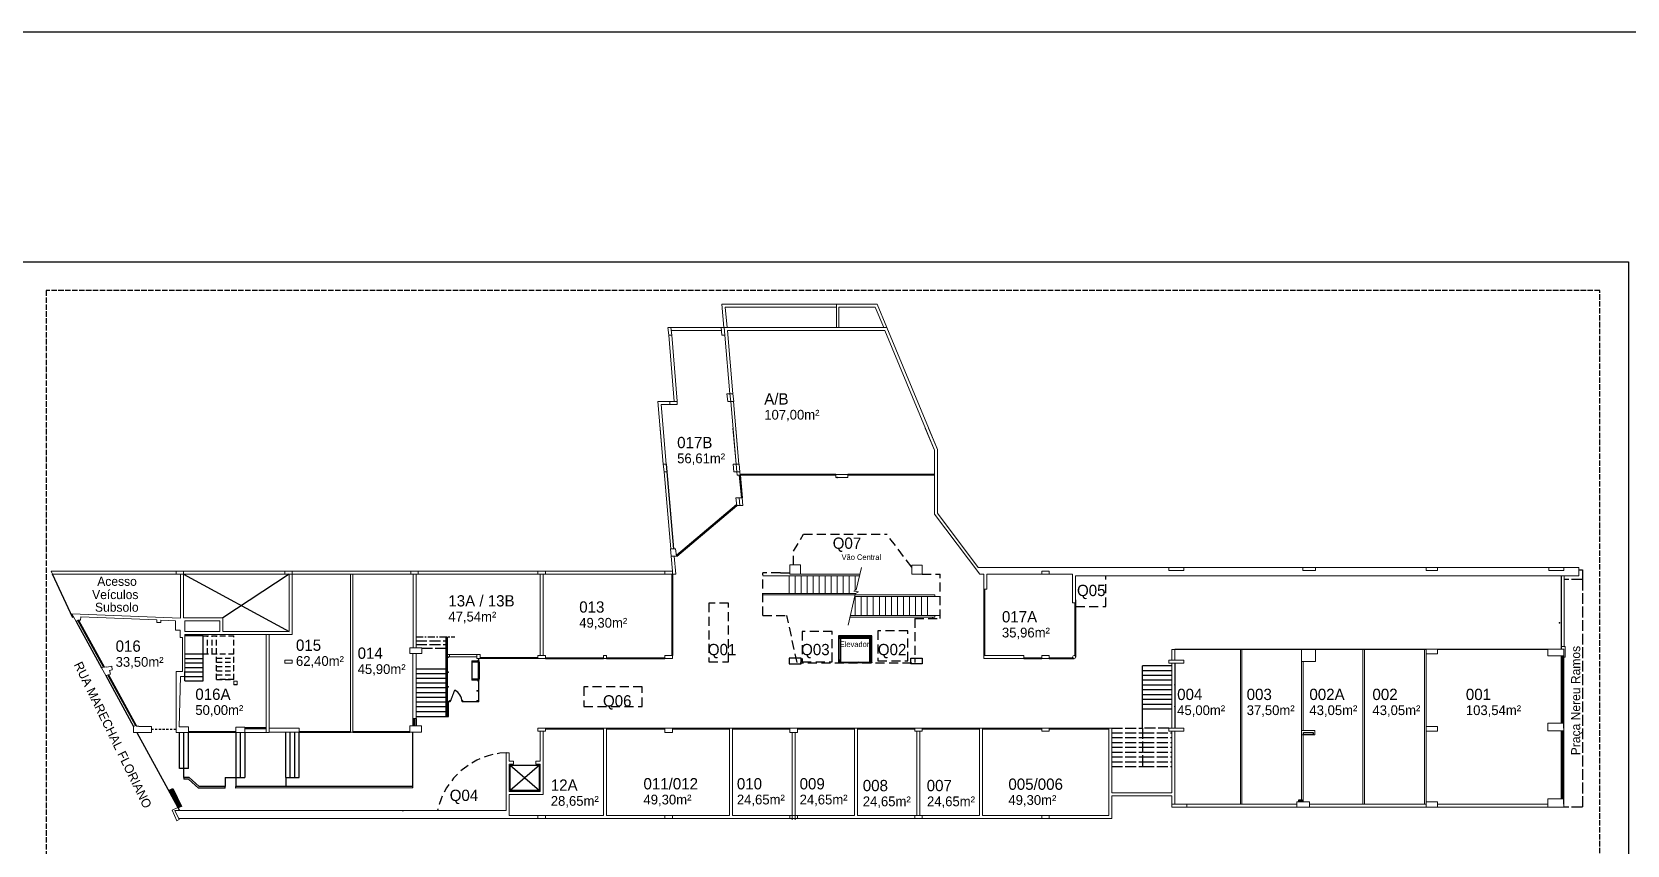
# Model space of a CAD drawing. Extents: x 741 to 1339, y 725 to 848.
# Drawn here: x 878.7 to 984.7, y 780.4 to 834.5 of the extents above; entities that cross this region are included whole.
import ezdxf

# ---------------------------------------------------------------- set-up
doc = ezdxf.new("R2010")
doc.units = 0
doc.header["$MEASUREMENT"] = 0
for name, pattern in [('ACAD_ISO02W100', [15, 12, -3]), ('ACAD_ISO04W100', [30, 24, -3, 0, -3]), ('DASHED2', [0.375, 0.25, -0.125]), ('DASHEDX2', [1.5, 1, -0.5])]:
    doc.linetypes.add(name, pattern=pattern)
doc.layers.get('0').update_dxf_attribs({"linetype": 'CONTINUOUS'})
for name, color, linetype in [('3', 3, 'CONTINUOUS'), ('4', 4, 'CONTINUOUS'), ('Cotas', 7, 'CONTINUOUS'), ('Gesso', 3, 'CONTINUOUS'), ('HACHURAS', 8, 'CONTINUOUS'), ('Lay Out', 31, 'CONTINUOUS'), ('Layout', 31, 'CONTINUOUS'), ('PAREDES', 7, 'CONTINUOUS'), ('Planta', 7, 'CONTINUOUS'), ('PLANTA-BAIXA', 6, 'CONTINUOUS'), ('Plantas', 7, 'CONTINUOUS'), ('Textos', 7, 'CONTINUOUS')]:
    doc.layers.add(name, color=color, linetype=linetype)
doc.layers.add('MARGEM', color=7, linetype='CONTINUOUS', plot=False)
doc.styles.add('PADRAO MK', font='AVGARDN.TTF')

msp = doc.modelspace()

# ---------------------------------------------------------------- hatches: boundary and pattern name
at = {"layer": 'HACHURAS', "linetype": 'Continuous', "ltscale": 0.6}
h = msp.add_hatch(dxfattribs=at)
h.set_pattern_fill('ANSI36,_O', color=253, scale=0.01, angle=360)
h.set_pattern_definition([(45, (776.48106, 721.3347), (0.01683798, 0.061739261), [0.079375, -0.015875, 0, -0.015875])])
h.paths.add_polyline_path([(963.01, 783.28), (963.11, 783.27), (963.11, 783.41), (962.89, 783.41), (962.89, 783.27)])

# ---------------------------------------------------------------- linework, layer by layer
at = {"color": 1}
for p, q in [((925.69, 804.99), (925.83, 803.47)), ((932.1, 805.04), (925.73, 805.04)), ((925.74, 804.99), (925.88, 803.47)), ((932.1, 804.99), (925.74, 804.99)), ((938.66, 805.04), (932.9, 805.04)), ((938.66, 804.99), (932.9, 804.99)), ((921.52, 799.66), (925.51, 803.03)), ((921.53, 799.6), (925.52, 802.97)), ((921.2, 798.4), (921.2, 793)), ((921.25, 798.4), (921.25, 793)), ((941.95, 797.4), (941.95, 793)), ((942, 797.4), (942, 793)), ((948, 796.5), (948, 792.99)), ((948.05, 796.5), (948.05, 792.9)), ((954.65, 793.42), (971.35, 793.42)), ((972.1, 793.42), (979.45, 793.42)), ((912.29, 792.85), (908.47, 792.85)), ((912.29, 792.8), (908.47, 792.8)), ((912.8, 792.85), (916.67, 792.85)), ((912.8, 792.8), (916.67, 792.8)), ((916.87, 792.85), (920.75, 792.85)), ((916.87, 792.8), (920.75, 792.8)), ((944.6, 792.85), (945.8, 792.85)), ((944.6, 792.8), (945.8, 792.8)), ((946.3, 792.85), (947.86, 792.85)), ((946.3, 792.8), (947.95, 792.8)), ((980.4, 788.5), (980.4, 792.97)), ((980.45, 788.5), (980.45, 792.97)), ((892.22, 787.93), (889.07, 787.93)), ((896.44, 787.95), (899.85, 787.95)), ((896.44, 787.9), (899.85, 787.9)), ((900, 787.94), (903.8, 787.94)), ((900, 787.9), (903.8, 787.9)), ((904.08, 788.82), (904.08, 788.32)), ((904.11, 788.82), (904.11, 788.32)), ((912.8, 788.18), (916.67, 788.18)), ((912.8, 788.13), (916.67, 788.13)), ((916.87, 788.18), (920.75, 788.18)), ((916.87, 788.13), (920.75, 788.13)), ((921.25, 788.18), (925.05, 788.18)), ((921.25, 788.13), (925.05, 788.13)), ((925.25, 788.18), (929.05, 788.18)), ((925.25, 788.13), (929.05, 788.13)), ((929.55, 788.18), (933.35, 788.18)), ((929.55, 788.13), (933.35, 788.13)), ((933.55, 788.18), (937.35, 788.18)), ((933.55, 788.13), (937.35, 788.13)), ((937.85, 788.18), (941.65, 788.18)), ((937.85, 788.13), (941.65, 788.13)), ((941.85, 788.18), (945.8, 788.18)), ((941.85, 788.13), (945.8, 788.13)), ((946.3, 788.18), (950.25, 788.18)), ((946.3, 788.13), (950.25, 788.13)), ((980.4, 783.47), (980.4, 787.98)), ((980.45, 783.47), (980.45, 787.98)), ((892.22, 787.88), (889.07, 787.88))]:
    msp.add_line(p, q, dxfattribs=at)
at = {"color": 8, "linetype": 'ACAD_ISO02W100', "ltscale": 0.06}
for p, q in [((981.49, 798.7), (981.74, 798.7)), ((981.74, 798.7), (981.74, 798.05)), ((981.74, 798.05), (980.52, 798.05)), ((981.74, 798.05), (981.74, 782.92)), ((904.2, 793.98), (906.15, 793.98)), ((904.2, 793.73), (906.15, 793.73)), ((904.58, 793.48), (906.15, 793.48)), ((950.45, 788.18), (952.5, 788.18)), ((954.25, 788.18), (952.5, 788.18)), ((952.5, 788.18), (952.5, 785.62)), ((950.45, 787.86), (952.5, 787.86)), ((950.45, 787.54), (952.5, 787.54)), ((950.45, 787.22), (952.5, 787.22)), ((950.45, 786.9), (952.5, 786.9)), ((952.55, 787.86), (954.45, 787.86)), ((952.55, 787.54), (954.45, 787.54)), ((952.55, 787.22), (954.45, 787.22)), ((952.55, 786.9), (954.45, 786.9)), ((950.45, 786.58), (952.5, 786.58)), ((950.45, 786.26), (952.5, 786.26)), ((950.45, 785.94), (952.5, 785.94)), ((952.55, 786.58), (954.45, 786.58)), ((952.55, 786.26), (954.45, 786.26)), ((952.55, 785.94), (954.45, 785.94)), ((950.45, 785.62), (952.5, 785.62)), ((952.5, 785.62), (952.55, 785.62)), ((952.55, 785.62), (954.45, 785.62)), ((981.74, 782.92), (980.5, 782.92))]:
    msp.add_line(p, q, dxfattribs=at)
at = {"color": 8}
for p, q in [((881.39, 795.5), (880.03, 798.4)), ((912.4, 785.72), (910.45, 784.02)), ((910.45, 785.72), (912.4, 784.02))]:
    msp.add_line(p, q, dxfattribs=at)
at = {"color": 8, "linetype": 'ACAD_ISO04W100', "ltscale": 0.02}
msp.add_line((904.2, 794.23), (906.79, 794.23), dxfattribs=at)
at = {"color": 8, "linetype": 'DASHED2', "ltscale": 0.6}
msp.add_line((888.25, 788.08), (886.61, 788.08), dxfattribs=at)
at = {"color": 1, "ltscale": 0.6}
msp.add_line((894.23, 788.19), (892.82, 788.19), dxfattribs=at)
at = {"color": 7, "linetype": 'Continuous', "ltscale": 0.01}
for p, q in [((892.82, 788.14), (894.23, 788.14)), ((894.23, 788.12), (892.82, 788.12))]:
    msp.add_line(p, q, dxfattribs=at)
at = {"color": 7}
for p, q in [((903.99, 788.82), (903.99, 788.32)), ((904.2, 788.82), (904.2, 788.32))]:
    msp.add_line(p, q, dxfattribs=at)
at = {"layer": '3', "color": 3}
msp.add_line((920.89, 805.21), (920.85, 805.71), dxfattribs=at)
at = {"layer": '3', "color": 2}
for p, q in [((908.33, 792.55), (908.33, 791.45)), ((908.35, 792.55), (908.35, 791.45))]:
    msp.add_line(p, q, dxfattribs=at)
at = {"layer": '3', "color": 1}
msp.add_line((908.4, 792.55), (908.4, 791.45), dxfattribs=at)
at = {"layer": '3', "color": 7}
for points in [[(908.35, 792.55), (907.92, 792.55), (907.92, 791.45), (908.35, 791.45)], [(908.35, 791.35), (908.35, 791.35), (908.4, 791.35), (908.4, 791.45), (908.35, 791.45)]]:
    msp.add_lwpolyline(points, dxfattribs=at)
at = {"layer": '4', "color": 3, "linetype": 'DASHEDX2', "ltscale": 0.6}
for p, q in [((929.3, 799.93), (929.95, 801.06)), ((929.95, 801.06), (935.5, 801.06)), ((937.15, 798.87), (935.5, 801.06)), ((929.3, 799.03), (929.3, 799.93)), ((927.25, 795.65), (927.25, 798.49)), ((928.42, 798.49), (927.25, 798.49)), ((928.42, 798.49), (929.05, 798.49)), ((937.84, 798.4), (939.05, 798.4)), ((939.05, 795.45), (939.05, 798.4)), ((950.05, 796.25), (950.05, 798.25)), ((950.05, 796.25), (950.05, 798.25)), ((927.25, 795.65), (928.85, 795.65)), ((929.54, 792.53), (928.85, 795.65)), ((937.35, 795.45), (937.35, 792.54)), ((937.35, 795.45), (939.05, 795.45)), ((948.05, 796.25), (950.05, 796.25)), ((948.05, 796.25), (950.05, 796.25)), ((937.15, 792.48), (929.74, 792.48))]:
    msp.add_line(p, q, dxfattribs=at)
for points in [[(923.67, 792.59), (924.98, 792.59), (924.98, 796.47), (923.67, 796.47)], [(923.67, 792.59), (924.98, 792.59), (924.98, 796.47), (923.67, 796.47)], [(929.87, 792.59), (931.87, 792.59), (931.87, 794.59), (929.87, 794.59)], [(929.87, 792.59), (931.87, 792.59), (931.87, 794.59), (929.87, 794.59)], [(934.9, 792.64), (936.9, 792.64), (936.9, 794.64), (934.9, 794.64)], [(934.9, 792.64), (936.9, 792.64), (936.9, 794.64), (934.9, 794.64)], [(919.24, 789.61), (919.24, 790.92), (915.36, 790.92), (915.36, 789.61)], [(919.24, 789.61), (919.24, 790.92), (915.36, 790.92), (915.36, 789.61)]]:
    msp.add_lwpolyline(points, close=True, dxfattribs=at)
msp.add_arc((910.42, 781.63), 4.91, 92.6526, 167.4078, dxfattribs=at)
at = {"layer": 'Cotas', "linetype": 'Continuous', "ltscale": 0.6}
msp.add_lwpolyline([(963.85, 787.72), (963.19, 787.72), (963.19, 787.88), (963.85, 787.88)], close=True, dxfattribs=at)
at = {"layer": 'Cotas', "color": 7}
msp.add_point((932.2, 804.84), dxfattribs=at)
msp.add_point((932.2, 804.84), dxfattribs=at)
msp.add_point((932.2, 804.84), dxfattribs=at)
at = {"layer": 'Gesso', "color": 8, "linetype": 'ACAD_ISO02W100', "ltscale": 0.03}
msp.add_line((938.55, 795.45), (938.55, 795.55), dxfattribs=at)
at = {"layer": 'Gesso'}
msp.add_line((885.65, 787.88), (888.48, 782.7), dxfattribs=at)
msp.add_lwpolyline([(980.32, 798.3), (980.32, 793.42)], dxfattribs=at)
at = {"layer": 'Gesso', "color": 7}
msp.add_lwpolyline([(954.65, 792.48), (954.65, 788.18)], dxfattribs=at)
at = {"layer": 'Gesso', "color": 1}
msp.add_point((980.22, 795.18), dxfattribs=at)
at = {"layer": 'Gesso', "color": 7}
for p in [(954.65, 791.05), (954.65, 789.61)]:
    msp.add_point(p, dxfattribs=at)
at = {"layer": 'Lay Out', "color": 8}
for p, q in [((906.18, 794.23), (906.18, 788.94)), ((906.22, 794.23), (906.22, 788.94)), ((906.27, 794.23), (906.27, 788.94)), ((906.27, 794.23), (906.27, 788.94)), ((954.45, 792.31), (952.5, 792.31)), ((952.5, 788.18), (952.5, 792.31)), ((906.22, 792.1), (904.2, 792.1)), ((906.22, 791.79), (904.2, 791.79)), ((906.22, 791.47), (904.2, 791.47)), ((906.22, 791.16), (904.2, 791.16)), ((954.45, 791.99), (952.5, 791.99)), ((954.45, 791.67), (952.5, 791.67)), ((954.45, 791.35), (952.5, 791.35)), ((906.22, 790.84), (904.2, 790.84)), ((906.22, 790.52), (904.2, 790.52)), ((906.22, 790.21), (904.2, 790.21)), ((954.45, 791.03), (952.5, 791.03)), ((954.45, 790.71), (952.5, 790.71)), ((954.45, 790.39), (952.5, 790.39)), ((954.45, 790.07), (952.5, 790.07)), ((906.22, 789.89), (904.2, 789.89)), ((906.22, 789.58), (904.2, 789.58)), ((906.22, 789.26), (904.2, 789.26)), ((906.27, 789.93), (906.27, 788.94)), ((906.27, 788.99), (906.37, 788.94)), ((906.37, 788.99), (906.27, 788.94)), ((954.45, 789.75), (952.5, 789.75)), ((954.45, 789.43), (952.5, 789.43)), ((889.07, 785.49), (889.07, 787.9)), ((903.99, 784.2), (903.99, 787.9)), ((904.2, 788.94), (906.03, 788.94)), ((904.2, 788.94), (906.22, 788.94)), ((906.22, 788.94), (906.27, 788.94)), ((888.47, 785.49), (888.47, 787.88)), ((888.77, 784.89), (888.77, 787.88)), ((892.22, 787.88), (892.22, 784.89)), ((892.52, 787.88), (892.52, 784.89)), ((892.82, 787.89), (892.82, 784.89)), ((895.54, 784.9), (895.54, 787.9)), ((895.84, 784.89), (895.84, 787.9)), ((896.14, 784.89), (896.14, 787.9)), ((896.44, 784.9), (896.44, 787.9)), ((889.07, 785.49), (888.47, 785.49)), ((888.77, 784.89), (888.77, 784.79)), ((889.79, 784.29), (889.12, 784.89)), ((891.52, 784.89), (891.52, 784.29)), ((891.52, 784.89), (892.22, 784.89)), ((892.22, 784.89), (892.82, 784.89)), ((892.22, 784.89), (892.22, 784.29)), ((895.54, 784.89), (895.54, 784.29)), ((895.54, 784.89), (896.44, 784.89)), ((891.52, 784.29), (889.79, 784.29)), ((892.22, 784.19), (892.22, 784.29)), ((903.99, 784.29), (892.22, 784.29)), ((903.99, 784.2), (892.22, 784.19))]:
    msp.add_line(p, q, dxfattribs=at)
for points in [[(906.27, 788.94), (906.37, 788.94), (906.37, 789.93)], [(906.27, 788.99), (906.27, 788.94), (906.37, 788.94), (906.37, 788.99), (906.27, 788.99)], [(889.12, 784.89), (888.77, 784.89)], [(891.52, 784.19), (889.75, 784.19), (889.08, 784.79), (888.77, 784.79)], [(891.52, 784.19), (891.52, 784.29)]]:
    msp.add_lwpolyline(points, dxfattribs=at)
at = {"layer": 'Layout', "color": 8}
msp.add_arc((906.36, 789.88), 0.912, 3.2944, 63.0036, dxfattribs=at)
at = {"layer": 'MARGEM', "color": 8, "linetype": 'Continuous'}
msp.add_lwpolyline([(877.71, 819.17), (984.81, 819.17), (984.81, 743.44), (877.71, 743.44)], close=True, dxfattribs=at)
at = {"layer": 'MARGEM', "linetype": 'ACAD_ISO02W100', "ltscale": 0.03}
msp.add_lwpolyline([(879.62, 745.35), (982.9, 745.35), (982.9, 817.26), (879.62, 817.26)], close=True, dxfattribs=at)
at = {"layer": 'PAREDES', "color": 7, "lineweight": 0}
for p, q in [((924.67, 814.8), (924.54, 816.36)), ((932.15, 816.36), (924.54, 816.36)), ((924.88, 814.8), (924.76, 816.16)), ((932.15, 816.16), (924.76, 816.16)), ((934.86, 816.36), (932.15, 816.36)), ((932.15, 814.8), (932.15, 816.36)), ((934.72, 816.16), (932.3, 816.16)), ((932.3, 814.8), (932.3, 816.16)), ((935.29, 814.8), (934.72, 816.16)), ((935.5, 814.8), (934.86, 816.36)), ((921, 814.3), (920.95, 814.8)), ((920.96, 814.8), (921.15, 814.8)), ((921.2, 814.3), (921.15, 814.8)), ((924.48, 814.8), (921.15, 814.8)), ((924.5, 814.6), (921.18, 814.6)), ((924.48, 814.8), (924.68, 814.8)), ((924.52, 814.3), (924.48, 814.8)), ((924.73, 814.3), (924.68, 814.8)), ((935.5, 814.8), (924.68, 814.8)), ((925.26, 810.39), (924.9, 814.6)), ((935.37, 814.6), (924.9, 814.6)), ((938.66, 806.66), (935.37, 814.6)), ((938.86, 806.7), (935.5, 814.8)), ((921, 814.3), (921.2, 814.3)), ((921.37, 809.89), (921, 814.3)), ((921.57, 809.9), (921.2, 814.3)), ((924.52, 814.3), (924.73, 814.3)), ((925.07, 810.39), (924.73, 814.3)), ((924.92, 809.89), (924.87, 810.39)), ((924.87, 810.39), (925.07, 810.39)), ((925.12, 809.89), (925.07, 810.39)), ((925.07, 810.39), (925.27, 810.39)), ((925.32, 809.89), (925.27, 810.39)), ((921.07, 809.89), (920.28, 809.89)), ((920.64, 805.71), (920.28, 809.89)), ((921.07, 809.69), (920.49, 809.69)), ((920.84, 805.71), (920.49, 809.69)), ((921.07, 809.69), (921.07, 809.89)), ((921.07, 809.89), (921.57, 809.89)), ((921.57, 809.69), (921.07, 809.69)), ((921.57, 809.89), (921.57, 809.9)), ((921.57, 809.89), (921.57, 809.69)), ((924.92, 809.89), (925.12, 809.89)), ((925.12, 809.89), (925.32, 809.89)), ((925.48, 805.71), (925.12, 809.89)), ((925.67, 805.71), (925.31, 809.89)), ((920.64, 805.71), (920.43, 808.12)), ((920.84, 805.71), (920.63, 808.12)), ((925.48, 805.71), (925.27, 808.12)), ((925.67, 805.71), (925.46, 808.12)), ((938.66, 806.66), (938.05, 808.12)), ((938.86, 806.7), (938.27, 808.12)), ((938.66, 802.39), (938.66, 806.66)), ((938.86, 802.46), (938.86, 806.7)), ((920.64, 805.71), (920.84, 805.71)), ((920.69, 805.21), (920.64, 805.71)), ((921.13, 800.1), (920.69, 805.21)), ((920.69, 805.21), (920.89, 805.21)), ((920.89, 805.21), (920.84, 805.71)), ((921.16, 802.15), (920.89, 805.21)), ((925.33, 805.21), (925.28, 805.71)), ((925.28, 805.71), (925.48, 805.71)), ((925.33, 805.21), (925.53, 805.21)), ((925.48, 805.71), (925.68, 805.71)), ((925.53, 805.21), (925.48, 805.71)), ((925.54, 804.99), (925.53, 805.21)), ((925.53, 805.21), (925.73, 805.21)), ((925.74, 804.99), (925.54, 804.99)), ((925.73, 805.21), (925.68, 805.71)), ((925.74, 804.99), (925.72, 805.21)), ((932.1, 805.04), (932.9, 805.04)), ((932.1, 804.84), (932.1, 805.04)), ((932.9, 804.84), (932.9, 805.04)), ((932.1, 804.84), (932.9, 804.84)), ((925.52, 802.97), (925.47, 803.47)), ((925.47, 803.47), (925.68, 803.47)), ((925.52, 802.97), (925.73, 802.97)), ((925.73, 802.97), (925.68, 803.47)), ((925.68, 803.47), (925.88, 803.47)), ((925.73, 802.97), (925.93, 802.97)), ((925.93, 802.97), (925.88, 803.47)), ((921.32, 800.1), (921.14, 802.15)), ((941.67, 798.4), (938.66, 802.39)), ((941.58, 798.85), (938.86, 802.46)), ((921.11, 800.1), (921.46, 800.1)), ((921.16, 799.6), (921.11, 800.1)), ((921.25, 798.6), (921.16, 799.6)), ((921.16, 799.6), (921.51, 799.6)), ((921.47, 798.4), (921.36, 799.6)), ((921.51, 799.6), (921.46, 800.1)), ((888.25, 798.6), (879.94, 798.6)), ((879.94, 798.6), (888.25, 798.6)), ((879.94, 798.6), (880.03, 798.4)), ((888.25, 798.4), (888.25, 798.6)), ((888.25, 798.6), (888.75, 798.6)), ((896.7, 798.6), (888.75, 798.6)), ((888.75, 798.6), (896.7, 798.6)), ((888.75, 798.6), (888.75, 798.4)), ((895.97, 798.6), (895.47, 798.6)), ((895.47, 798.6), (895.97, 798.6)), ((895.47, 798.4), (895.47, 798.6)), ((895.47, 798.6), (895.97, 798.6)), ((903.85, 798.6), (895.97, 798.6)), ((895.97, 798.6), (903.85, 798.6)), ((895.97, 798.6), (895.97, 798.4)), ((904.35, 798.6), (903.85, 798.6)), ((903.85, 798.6), (904.35, 798.6)), ((903.85, 798.4), (903.85, 798.6)), ((903.85, 798.6), (904.35, 798.6)), ((912.3, 798.6), (904.35, 798.6)), ((904.35, 798.6), (904.35, 798.4)), ((912.3, 798.4), (912.3, 798.6)), ((912.3, 798.6), (912.8, 798.6)), ((920.75, 798.6), (912.8, 798.6)), ((912.8, 798.6), (912.8, 798.4)), ((920.75, 798.4), (920.75, 798.6)), ((920.75, 798.6), (921.25, 798.6)), ((921.25, 798.6), (921.25, 798.4)), ((929.05, 798.6), (929.05, 798.4)), ((941.56, 798.85), (954.25, 798.85)), ((955.25, 798.85), (963.15, 798.85)), ((964, 798.85), (971.35, 798.85)), ((972.1, 798.85), (979.5, 798.85)), ((980.5, 798.85), (981.49, 798.85)), ((981.49, 798.7), (981.49, 798.85)), ((981.49, 798.7), (981.49, 798.3)), ((888.25, 798.4), (880.03, 798.4)), ((888.75, 798.4), (888.25, 798.4)), ((888.55, 798.4), (888.55, 795.49)), ((896.7, 798.4), (888.75, 798.4)), ((888.75, 798.4), (888.75, 795.5)), ((895.47, 798.4), (895.97, 798.4)), ((895.97, 798.4), (895.47, 798.4)), ((895.77, 794.6), (895.77, 798.4)), ((895.97, 794.4), (895.97, 798.4)), ((903.85, 798.4), (895.97, 798.4)), ((899.99, 798.4), (895.97, 798.4)), ((895.97, 798.4), (895.97, 794.4)), ((895.97, 794.4), (895.97, 798.4)), ((895.97, 798.4), (900.19, 798.4)), ((899.85, 787.9), (899.85, 798.4)), ((900, 787.9), (900, 798.4)), ((903.85, 798.4), (904.35, 798.4)), ((904.35, 798.4), (903.85, 798.4)), ((904, 793.5), (904, 798.4)), ((904.2, 793.5), (904.2, 798.4)), ((908.2, 798.4), (904.35, 798.4)), ((904.35, 798.4), (912.3, 798.4)), ((912.8, 798.4), (912.3, 798.4)), ((912.45, 798.4), (912.45, 793)), ((912.65, 798.4), (912.65, 793)), ((920.75, 798.4), (912.8, 798.4)), ((921.25, 798.4), (920.75, 798.4)), ((921.47, 798.4), (921.25, 798.4)), ((929.05, 798.4), (929.55, 798.4)), ((941.65, 798.4), (941.95, 798.4)), ((941.95, 798.4), (941.95, 797.4)), ((942.15, 798.4), (942.15, 797.4)), ((942.15, 798.4), (945.8, 798.4)), ((946.3, 798.4), (947.85, 798.4)), ((947.85, 798.4), (947.85, 796.5)), ((948.05, 798.3), (948.05, 796.5)), ((980.32, 798.3), (948.05, 798.3)), ((979.1, 798.3), (980.49, 798.3)), ((980.32, 793.42), (980.32, 798.3)), ((980.49, 798.3), (981.49, 798.3)), ((980.52, 793.6), (980.52, 798.3)), ((941.95, 797.4), (942.15, 797.4)), ((947.85, 796.5), (948.05, 796.5)), ((888.55, 795.49), (881.33, 795.78)), ((881.61, 795.27), (881.33, 795.78)), ((881.75, 795.34), (881.61, 795.27)), ((881.9, 795.34), (881.75, 795.34)), ((881.91, 795.56), (881.9, 795.34)), ((886.98, 795.36), (881.91, 795.56)), ((886.98, 795.2), (886.98, 795.36)), ((888.21, 795.31), (887.23, 795.35)), ((887.23, 795.35), (887.23, 795.19)), ((891.35, 795.5), (888.75, 795.5)), ((891.35, 794.6), (891.35, 795.5)), ((887.23, 795.19), (886.98, 795.2)), ((888.21, 794.68), (888.21, 795.31)), ((888.53, 794.68), (888.21, 794.68)), ((888.53, 794.2), (888.53, 794.68)), ((891.15, 795.3), (888.84, 795.3)), ((888.84, 794.6), (888.84, 795.3)), ((891.15, 794.6), (888.84, 794.6)), ((888.84, 794.4), (895.97, 794.4)), ((888.84, 791.61), (888.84, 794.4)), ((891.15, 794.6), (891.15, 795.3)), ((891.15, 794.6), (891.15, 795.3)), ((891.15, 795.3), (891.15, 794.6)), ((895.77, 794.4), (891.15, 794.4)), ((895.77, 794.6), (891.35, 794.6)), ((894.23, 787.88), (894.23, 794.4)), ((894.43, 787.88), (894.43, 794.4)), ((888.67, 794.2), (888.53, 794.2)), ((888.67, 791.94), (888.67, 794.2)), ((904.58, 793.5), (903.8, 793.5)), ((903.8, 793.14), (903.8, 793.5)), ((904.58, 793.14), (904.58, 793.5)), ((954.65, 793.4), (954.45, 793.4)), ((954.45, 792.68), (954.45, 793.4)), ((954.65, 792.68), (954.65, 793.4)), ((959, 793.42), (959, 783.12)), ((959.1, 793.42), (959.1, 783.12)), ((963.07, 793.42), (963.07, 792.61)), ((963.07, 793.42), (963.99, 793.42)), ((963.99, 793.42), (963.99, 792.61)), ((963.99, 793.37), (963.99, 792.61)), ((967.15, 793.39), (967.15, 783.12)), ((967.25, 793.39), (967.25, 783.12)), ((971.25, 793.42), (971.25, 783.12)), ((971.35, 793.42), (971.35, 783.27)), ((980.35, 793.6), (980.6, 793.6)), ((980.35, 793.6), (980.35, 793.42)), ((980.6, 793.6), (980.6, 792.9)), ((883.3, 792.18), (883.48, 792.25)), ((883.58, 791.67), (883.3, 792.18)), ((883.48, 792.25), (883.49, 792.22)), ((883.49, 792.22), (883.65, 792.25)), ((883.97, 792.3), (883.65, 792.23)), ((883.65, 792.25), (883.65, 792.23)), ((883.97, 792.3), (884, 792.05)), ((895.97, 792.68), (895.47, 792.68)), ((895.47, 792.68), (895.47, 792.48)), ((895.47, 792.48), (895.97, 792.48)), ((895.97, 792.68), (895.97, 792.48)), ((895.97, 792.48), (895.97, 792.68)), ((904.58, 793.14), (903.8, 793.14)), ((903.99, 793.14), (903.99, 788.82)), ((904.2, 793.14), (904.2, 788.82)), ((906.42, 793.06), (906.27, 793.06)), ((906.27, 793.04), (906.27, 789.93)), ((906.42, 792.91), (906.27, 792.91)), ((906.27, 792.91), (906.37, 792.86)), ((906.37, 792.91), (906.27, 792.86)), ((908.24, 793.06), (906.42, 793.06)), ((906.42, 793.06), (906.42, 792.91)), ((908.24, 792.91), (906.42, 792.91)), ((908.24, 793.06), (908.24, 792.8)), ((908.47, 793.06), (908.24, 793.06)), ((908.24, 792.8), (908.47, 792.8)), ((908.3, 792.7), (908.35, 792.65)), ((908.35, 792.7), (908.3, 792.65)), ((908.47, 793.06), (908.47, 792.8)), ((912.8, 793), (912.3, 793)), ((912.3, 793), (912.3, 792.8)), ((912.3, 792.8), (912.8, 792.8)), ((912.8, 792.8), (912.8, 793)), ((916.67, 793), (916.87, 793)), ((916.67, 793), (916.67, 792.8)), ((916.67, 792.8), (916.87, 792.8)), ((916.87, 793), (916.87, 792.8)), ((921.25, 793), (920.75, 793)), ((920.75, 793), (920.75, 792.8)), ((920.75, 792.8), (921.25, 792.8)), ((921.25, 792.8), (921.25, 793)), ((942.95, 793), (941.95, 793)), ((941.95, 793), (941.95, 792.8)), ((941.95, 792.8), (942.95, 792.8)), ((942.95, 793), (944.6, 793)), ((942.95, 792.8), (944.6, 792.8)), ((944.6, 792.8), (944.6, 793)), ((954.45, 788.18), (954.45, 792.48)), ((954.65, 788.18), (954.65, 792.48)), ((963.07, 792.61), (963.07, 788.02)), ((963.07, 792.61), (963.99, 792.61)), ((963.17, 792.61), (963.17, 788.02)), ((980.6, 792.9), (980.5, 792.9)), ((883.88, 791.75), (883.58, 791.67)), ((884, 792.05), (883.82, 792.01)), ((883.82, 792.01), (883.88, 791.75)), ((888.25, 787.88), (888.25, 791.94)), ((888.25, 791.94), (888.67, 791.94)), ((888.25, 787.88), (888.25, 791.81)), ((888.45, 788.26), (888.55, 791.61)), ((888.55, 791.61), (888.84, 791.61)), ((906.27, 791.92), (906.37, 791.87)), ((906.37, 791.92), (906.27, 791.87)), ((908.3, 791.35), (908.35, 791.3)), ((908.35, 791.35), (908.3, 791.3)), ((906.27, 790.94), (906.37, 790.89)), ((906.37, 790.94), (906.27, 790.89)), ((908.25, 790.68), (908.35, 790.63)), ((908.35, 790.68), (908.25, 790.63)), ((906.27, 789.97), (906.37, 789.92)), ((906.37, 789.97), (906.27, 789.92)), ((906.42, 790), (906.47, 789.95)), ((906.47, 790), (906.42, 789.95)), ((907.27, 790), (907.32, 789.95)), ((907.32, 790), (907.27, 789.95)), ((908.25, 790), (908.35, 789.95)), ((908.35, 790), (908.25, 789.95)), ((885.59, 788.36), (885.43, 788.28)), ((885.43, 788.28), (885.43, 787.88)), ((885.59, 788.3), (885.59, 788.36)), ((885.77, 788.3), (885.59, 788.3)), ((885.77, 788.28), (885.77, 788.3)), ((886.61, 788.28), (885.77, 788.28)), ((886.61, 787.88), (886.61, 788.28)), ((889.07, 788.26), (888.45, 788.26)), ((889.07, 787.88), (889.07, 788.26)), ((889.07, 787.9), (889.07, 788.09)), ((892.82, 788.24), (892.22, 788.24)), ((892.22, 788.24), (892.22, 787.88)), ((892.82, 787.88), (892.82, 788.24)), ((892.82, 787.88), (892.82, 788.17)), ((899.85, 787.9), (900, 787.9)), ((904.2, 788.82), (903.99, 788.82)), ((912.8, 788.18), (912.3, 788.18)), ((912.3, 788.18), (912.3, 787.98)), ((912.3, 787.98), (912.8, 787.98)), ((912.45, 785.97), (912.45, 787.98)), ((912.65, 783.77), (912.65, 787.98)), ((912.8, 787.98), (912.8, 788.18)), ((916.67, 788.18), (916.87, 788.18)), ((916.67, 782.37), (916.67, 788.18)), ((916.87, 782.37), (916.87, 788.18)), ((921.25, 788.18), (920.75, 788.18)), ((920.75, 788.18), (920.75, 787.89)), ((921.25, 787.89), (921.25, 788.18)), ((925.05, 788.18), (925.25, 788.18)), ((925.05, 782.37), (925.05, 788.18)), ((925.25, 782.37), (925.25, 788.18)), ((929.55, 788.18), (929.05, 788.18)), ((929.05, 788.18), (929.05, 787.89)), ((929.55, 787.89), (929.55, 788.18)), ((933.35, 788.18), (933.55, 788.18)), ((933.35, 782.37), (933.35, 788.18)), ((933.55, 782.37), (933.55, 788.18)), ((937.85, 788.18), (937.35, 788.18)), ((937.35, 788.18), (937.35, 787.98)), ((937.35, 787.98), (937.85, 787.98)), ((937.5, 787.98), (937.5, 782.37)), ((937.7, 787.98), (937.7, 782.37)), ((937.85, 787.98), (937.85, 788.18)), ((941.65, 788.18), (941.85, 788.18)), ((941.65, 782.37), (941.65, 788.18)), ((941.85, 782.37), (941.85, 788.18)), ((950.45, 788.18), (950.25, 788.18)), ((950.25, 782.37), (950.25, 788.18)), ((950.45, 783.87), (950.45, 788.18)), ((954.45, 783.87), (954.45, 787.98)), ((954.65, 783.87), (954.65, 787.98)), ((886.61, 787.88), (885.43, 787.88)), ((888.25, 787.88), (889.07, 787.88)), ((892.22, 787.88), (892.82, 787.88)), ((892.82, 787.88), (892.22, 787.88)), ((892.82, 787.88), (894.23, 787.88)), ((894.43, 787.88), (894.23, 787.88)), ((920.75, 787.89), (921.25, 787.89)), ((929.05, 787.89), (929.55, 787.89)), ((929.2, 787.89), (929.4, 787.89)), ((929.2, 782.08), (929.2, 787.89)), ((929.4, 782.08), (929.4, 787.89)), ((963.07, 787.72), (963.07, 783.41)), ((963.17, 787.72), (963.17, 783.27)), ((910.2, 782.7), (910.2, 786.53)), ((910.2, 786.53), (910.4, 786.53)), ((910.4, 785.97), (910.4, 786.53)), ((910.67, 785.97), (910.4, 785.97)), ((910.67, 785.77), (910.67, 785.97)), ((912.45, 785.97), (912.17, 785.97)), ((912.17, 785.77), (912.17, 785.97)), ((910.4, 783.97), (910.4, 785.77)), ((910.67, 785.77), (910.4, 785.77)), ((912.45, 785.77), (912.17, 785.77)), ((912.45, 783.97), (912.45, 785.77)), ((912.45, 783.97), (910.4, 783.97)), ((912.65, 783.77), (910.4, 783.77)), ((910.4, 782.37), (910.4, 783.77)), ((954.45, 783.87), (950.45, 783.87)), ((954.45, 783.67), (950.45, 783.67)), ((950.45, 782.17), (950.45, 783.67)), ((954.45, 783.12), (954.45, 783.67)), ((954.65, 783.12), (954.65, 783.87)), ((887.99, 782.73), (888.37, 782.9)), ((888.3, 782.02), (887.99, 782.73)), ((888.45, 782.09), (888.17, 782.7)), ((888.17, 782.7), (889.23, 782.7)), ((888.46, 782.7), (888.37, 782.9)), ((908.4, 782.7), (888.77, 782.7)), ((892.77, 782.7), (891.27, 782.7)), ((896.77, 782.7), (895.27, 782.7)), ((899.27, 782.7), (900.77, 782.7)), ((910.2, 782.7), (908.4, 782.7)), ((955.45, 783.12), (962.75, 783.12)), ((955.45, 782.92), (962.75, 782.92)), ((963.6, 783.12), (971.35, 783.12)), ((963.6, 782.92), (971.35, 782.92)), ((972.1, 783.12), (979.45, 783.12)), ((972.1, 782.92), (979.5, 782.92)), ((888.3, 782.02), (888.45, 782.09)), ((908.4, 782.17), (888.41, 782.17)), ((912.3, 782.17), (908.4, 782.17)), ((912.3, 782.37), (910.4, 782.37)), ((912.3, 782.17), (912.3, 782.37)), ((912.3, 782.37), (912.8, 782.37)), ((912.8, 782.17), (912.3, 782.17)), ((912.8, 782.37), (916.67, 782.37)), ((912.8, 782.37), (912.8, 782.17)), ((912.8, 782.17), (920.75, 782.17)), ((916.87, 782.37), (920.75, 782.37)), ((920.75, 782.17), (920.75, 782.37)), ((920.75, 782.37), (921.25, 782.37)), ((921.25, 782.17), (920.75, 782.17)), ((921.25, 782.37), (925.05, 782.37)), ((921.25, 782.37), (921.25, 782.17)), ((921.25, 782.17), (929.05, 782.17)), ((925.25, 782.37), (929.05, 782.37)), ((929.05, 782.17), (929.05, 782.37)), ((929.05, 782.37), (929.55, 782.37)), ((929.55, 782.17), (929.05, 782.17)), ((929.55, 782.37), (933.35, 782.37)), ((929.55, 782.37), (929.55, 782.17)), ((929.55, 782.17), (937.35, 782.17)), ((933.55, 782.37), (937.35, 782.37)), ((937.85, 782.37), (937.35, 782.37)), ((937.35, 782.37), (937.35, 782.17)), ((937.35, 782.17), (937.85, 782.17)), ((937.85, 782.37), (941.65, 782.37)), ((937.85, 782.17), (937.85, 782.37)), ((937.85, 782.17), (945.8, 782.17)), ((941.85, 782.37), (945.8, 782.37)), ((946.3, 782.37), (950.25, 782.37)), ((946.3, 782.17), (950.45, 782.17))]:
    msp.add_line(p, q, dxfattribs=at)
at = {"layer": 'PAREDES', "color": 3}
for p, q in [((921.33, 800.1), (920.89, 805.21)), ((948.05, 796.7), (948.05, 796.5)), ((903.27, 782.7), (903.37, 782.7))]:
    msp.add_line(p, q, dxfattribs=at)
at = {"layer": 'PAREDES', "color": 7, "lineweight": 0, "ltscale": 0.02}
for p, q in [((933.81, 798.84), (933.47, 797.37)), ((933.4, 797.06), (932.93, 795.01)), ((933.3, 797.27), (933.47, 797.37)), ((933.3, 797.27), (933.61, 797.23)), ((933.41, 797.12), (933.4, 797.06)), ((933.41, 797.12), (933.61, 797.23))]:
    msp.add_line(p, q, dxfattribs=at)
at = {"layer": 'PAREDES', "color": 8, "ltscale": 0.02}
for p, q in [((888.75, 798.4), (895.77, 794.6)), ((895.77, 798.4), (891.35, 795.5))]:
    msp.add_line(p, q, dxfattribs=at)
at = {"layer": 'PAREDES', "color": 1, "lineweight": 0, "ltscale": 0.02}
for p, q in [((927.25, 798.3), (933.68, 798.3)), ((929, 798.3), (929, 797.13)), ((929.4, 798.3), (929.4, 797.13)), ((929.55, 798.4), (933.7, 798.4)), ((929.8, 798.3), (929.8, 797.13)), ((930.2, 798.3), (930.2, 797.13)), ((930.6, 798.3), (930.6, 797.13)), ((931, 798.3), (931, 797.13)), ((931.4, 798.3), (931.4, 797.13)), ((931.8, 798.3), (931.8, 797.13)), ((932.2, 798.3), (932.2, 797.13)), ((932.6, 798.3), (932.6, 797.13)), ((933, 798.3), (933, 797.13)), ((933.4, 798.3), (933.4, 797.33)), ((927.25, 797.13), (933.42, 797.13)), ((927.25, 797.03), (938.7, 797.03)), ((933.37, 796.93), (939.05, 796.93)), ((933.4, 796.93), (933.4, 795.65)), ((933.8, 796.93), (933.8, 795.65)), ((934.2, 796.93), (934.2, 795.65)), ((934.6, 796.93), (934.6, 795.65)), ((935, 796.93), (935, 795.65)), ((935.4, 796.93), (935.4, 795.65)), ((935.8, 796.93), (935.8, 795.65)), ((936.2, 796.93), (936.2, 795.65)), ((936.6, 796.93), (936.6, 795.65)), ((937, 796.93), (937, 795.65)), ((937.4, 796.93), (937.4, 795.65)), ((937.8, 796.93), (937.8, 795.65)), ((938.2, 796.93), (938.2, 795.65)), ((938.7, 797.03), (938.7, 796.93)), ((933.06, 795.55), (938.7, 795.55)), ((933.08, 795.65), (939.05, 795.65)), ((938.7, 795.55), (938.7, 795.65))]:
    msp.add_line(p, q, dxfattribs=at)
at = {"layer": 'PAREDES', "color": 2, "linetype": 'Continuous', "ltscale": 0.01}
for p, q in [((881.73, 795.33), (883.43, 792.23)), ((881.74, 795.34), (883.44, 792.23)), ((883.72, 791.7), (885.55, 788.34)), ((883.73, 791.71), (885.56, 788.35)), ((894.23, 788.19), (892.82, 788.19))]:
    msp.add_line(p, q, dxfattribs=at)
at = {"layer": 'PAREDES', "color": 1, "linetype": 'Continuous', "ltscale": 0.01}
for p, q in [((881.77, 795.34), (883.47, 792.24)), ((881.61, 795.27), (883.3, 792.18)), ((883.58, 791.67), (885.43, 788.28)), ((883.76, 791.71), (885.62, 788.3))]:
    msp.add_line(p, q, dxfattribs=at)
at = {"layer": 'PAREDES', "color": 8, "linetype": 'DASHED2', "ltscale": 1.5}
for p, q in [((890.04, 794.31), (892.09, 794.31)), ((890.34, 793.11), (890.34, 794.31)), ((890.64, 793.11), (890.64, 794.31)), ((890.94, 793.11), (890.94, 794.31)), ((892.09, 791.41), (892.09, 794.31)), ((890.04, 793.11), (892.09, 793.11)), ((890.94, 791.41), (890.94, 793.11)), ((890.94, 792.83), (892.09, 792.83)), ((890.94, 792.55), (892.09, 792.55)), ((890.94, 792.27), (892.09, 792.27)), ((890.94, 791.99), (892.09, 791.99)), ((890.94, 791.71), (892.09, 791.71)), ((892.09, 791.41), (890.94, 791.41))]:
    msp.add_line(p, q, dxfattribs=at)
at = {"layer": 'PAREDES', "color": 3, "lineweight": 0, "ltscale": 0.02}
msp.add_line((904.2, 793.5), (904.2, 794.23), dxfattribs=at)
at = {"layer": 'PAREDES', "color": 7}
for p, q in [((980.35, 788.5), (980.35, 792.97)), ((980.5, 788.18), (980.5, 792.9)), ((980.35, 783.47), (980.35, 787.98)), ((980.5, 783.12), (980.5, 787.98)), ((910.45, 784.02), (910.45, 785.72)), ((910.45, 785.72), (912.4, 785.72)), ((912.4, 784.02), (912.4, 785.72)), ((912.4, 784.02), (910.45, 784.02))]:
    msp.add_line(p, q, dxfattribs=at)
at = {"layer": 'PAREDES', "color": 3, "linetype": 'DASHED2', "ltscale": 1.5}
msp.add_line((890.94, 791.41), (892.09, 791.41), dxfattribs=at)
msp.add_line((890.94, 791.41), (892.09, 791.41), dxfattribs=at)
at = {"layer": 'PAREDES', "linetype": 'Continuous', "ltscale": 0.01}
msp.add_line((892.31, 791.06), (892.08, 791.06), dxfattribs=at)
at = {"layer": 'PAREDES', "color": 7, "lineweight": 0}
for points in [[(929.05, 799.03), (929.75, 799.03), (929.75, 798.4), (929.05, 798.4)], [(937.84, 798.4), (937.84, 799), (937.15, 799), (937.15, 798.4)], [(945.8, 798.4), (946.3, 798.4), (946.3, 798.6), (945.8, 798.6)], [(955.25, 798.85), (954.25, 798.85), (954.25, 798.65), (955.25, 798.65)], [(963.15, 798.65), (963.15, 798.85), (964, 798.85), (964, 798.65)], [(971.35, 798.65), (971.35, 798.85), (972.1, 798.85), (972.1, 798.65)], [(979.5, 798.85), (979.5, 798.65), (980.5, 798.65), (980.5, 798.85)], [(971.35, 793.42), (971.35, 793.12), (972.1, 793.12), (972.1, 793.42)], [(945.8, 792.8), (946.3, 792.8), (946.3, 793), (945.8, 793)], [(955.25, 792.68), (954.25, 792.68), (954.25, 792.48), (955.25, 792.48)], [(906.49, 789.95), (906.77, 790.69), (906.75, 790.7), (906.47, 789.95)], [(894.43, 787.9), (896.44, 787.9), (896.44, 788.18), (894.43, 788.18)], [(903.8, 788.32), (904.56, 788.32), (904.56, 787.9), (903.8, 787.9)], [(945.8, 787.98), (946.3, 787.98), (946.3, 788.18), (945.8, 788.18)], [(955.25, 788.18), (954.25, 788.18), (954.25, 787.98), (955.25, 787.98)], [(963.96, 787.72), (963.07, 787.72), (963.07, 788.02), (963.96, 788.02)], [(971.35, 788.27), (971.35, 787.97), (972.1, 787.97), (972.1, 788.27)], [(955.45, 782.92), (954.45, 782.92), (954.45, 783.12), (955.45, 783.12)], [(962.75, 783.27), (962.75, 782.92), (963.6, 782.92), (963.6, 783.27)], [(971.35, 783.27), (971.35, 782.92), (972.1, 782.92), (972.1, 783.27)], [(945.8, 782.17), (946.3, 782.17), (946.3, 782.37), (945.8, 782.37)]]:
    msp.add_lwpolyline(points, close=True, dxfattribs=at)
for points in [[(980.5, 792.97), (979.45, 792.97), (979.45, 793.42), (980.5, 793.42), (980.5, 792.97)], [(980.5, 792.9), (980.5, 793.2)], [(906.27, 792.91), (906.27, 792.86), (906.37, 792.86), (906.37, 792.91), (906.27, 792.91)], [(908.35, 792.65), (907.9, 792.65), (907.9, 791.35), (908.35, 791.35)], [(908.3, 792.7), (908.3, 792.65), (908.35, 792.65), (908.35, 792.7), (908.3, 792.7)], [(908.35, 792.8), (908.35, 792.65), (908.37, 792.65), (908.37, 792.8), (908.35, 792.8)], [(908.35, 792.55), (908.35, 792.55), (908.4, 792.55), (908.4, 792.65), (908.35, 792.65)], [(892.31, 791.06), (892.08, 791.06), (892.08, 791.29), (892.31, 791.29), (892.31, 791.06)], [(906.27, 791.92), (906.27, 791.87), (906.37, 791.87), (906.37, 791.92), (906.27, 791.92)], [(908.3, 791.35), (908.3, 791.3), (908.35, 791.3), (908.35, 791.35), (908.3, 791.35)], [(908.35, 791.35), (908.35, 790.65), (908.37, 790.65), (908.37, 791.35), (908.35, 791.35)], [(906.27, 790.94), (906.27, 790.89), (906.37, 790.89), (906.37, 790.94), (906.27, 790.94)], [(908.25, 790.68), (908.25, 790.63), (908.35, 790.63), (908.35, 790.68), (908.25, 790.68)], [(908.35, 790.65), (908.35, 789.93), (908.37, 789.93), (908.37, 790.65), (908.35, 790.65)], [(906.27, 789.97), (906.27, 789.92), (906.37, 789.92), (906.37, 789.97), (906.27, 789.97)], [(906.37, 789.93), (906.47, 789.93), (906.47, 789.95), (906.37, 789.95), (906.37, 789.93)], [(906.42, 790), (906.42, 789.95), (906.47, 789.95), (906.47, 790), (906.42, 790)], [(907.27, 790), (907.27, 789.95), (907.32, 789.95), (907.32, 790), (907.27, 790)], [(907.27, 789.93), (908.35, 789.93), (908.35, 789.95), (907.27, 789.95), (907.27, 789.93)], [(908.25, 790), (908.25, 789.95), (908.35, 789.95), (908.35, 790), (908.25, 790)], [(980.5, 788), (979.45, 788), (979.45, 788.5), (980.5, 788.5), (980.5, 788)], [(980.5, 782.92), (979.45, 782.92), (979.45, 783.47), (980.5, 783.47), (980.5, 782.92)]]:
    msp.add_lwpolyline(points, dxfattribs=at)
at = {"layer": 'PAREDES', "color": 1}
for points in [[(888.44, 782.89), (888.42, 782.88), (887.84, 784.06), (887.86, 784.07)], [(888.5, 782.92), (888.47, 782.91), (887.89, 784.09), (887.92, 784.1)], [(888.55, 782.95), (888.53, 782.93), (887.95, 784.11), (887.98, 784.13)], [(888.61, 782.97), (888.58, 782.96), (888, 784.14), (888.03, 784.15)]]:
    msp.add_lwpolyline(points, close=True, dxfattribs=at)
at = {"layer": 'PAREDES', "color": 7, "lineweight": 0}
msp.add_circle((947.95, 792.9), 0.1, dxfattribs=at)
at = {"layer": 'Planta'}
for points in [[(741.13, 834.45), (1338.99, 834.45), (1338.99, 725.13), (741.13, 725.13)], [(929.01, 792.45), (929.8, 792.45), (929.8, 792.83), (929.01, 792.83)], [(937.84, 792.45), (937.1, 792.45), (937.1, 792.83), (937.84, 792.83)]]:
    msp.add_lwpolyline(points, close=True, dxfattribs=at)
at = {"layer": 'PLANTA-BAIXA', "color": 2, "linetype": 'Continuous', "ltscale": 0.01}
for p, q in [((890.04, 794.31), (888.84, 794.31)), ((890.04, 791.31), (890.04, 794.31)), ((888.84, 793.11), (890.04, 793.11)), ((888.84, 792.81), (890.04, 792.81)), ((888.84, 792.51), (890.04, 792.51)), ((888.84, 792.21), (890.04, 792.21)), ((888.84, 791.31), (888.84, 791.94)), ((888.84, 791.91), (890.04, 791.91)), ((888.84, 791.61), (890.04, 791.61)), ((888.84, 791.31), (890.04, 791.31))]:
    msp.add_line(p, q, dxfattribs=at)
at = {"layer": 'Plantas', "color": 3}
for p, q in [((932.28, 794.28), (932.3, 794.28)), ((934.48, 794.28), (934.5, 794.28))]:
    msp.add_line(p, q, dxfattribs=at)
at = {"layer": 'Plantas', "color": 2}
for p, q in [((932.36, 794.29), (932.39, 794.25)), ((932.42, 794.29), (932.39, 794.25)), ((934.36, 794.29), (934.39, 794.25)), ((934.42, 794.29), (934.39, 794.25)), ((932.3, 794.23), (932.34, 794.2)), ((932.3, 794.17), (932.34, 794.2)), ((934.48, 794.23), (934.44, 794.2)), ((934.48, 794.17), (934.44, 794.2)), ((932.3, 792.66), (932.34, 792.63)), ((932.3, 792.6), (932.34, 792.63)), ((932.36, 792.54), (932.39, 792.58)), ((932.41, 792.54), (932.39, 792.58)), ((933.56, 792.54), (933.59, 792.58)), ((933.62, 792.54), (933.59, 792.58)), ((934.48, 792.66), (934.44, 792.63)), ((934.48, 792.6), (934.44, 792.63))]:
    msp.add_line(p, q, dxfattribs=at)
at = {"layer": 'Plantas', "color": 7}
for p, q in [((932.34, 792.68), (932.34, 794.15)), ((932.44, 794.25), (934.34, 794.25)), ((932.44, 794.15), (934.34, 794.15)), ((932.44, 792.68), (932.44, 794.15)), ((934.34, 794.15), (934.34, 792.68)), ((934.44, 794.15), (934.44, 792.68)), ((934.34, 792.54), (932.44, 792.54))]:
    msp.add_line(p, q, dxfattribs=at)
at = {"layer": 'Plantas', "color": 7, "linetype": 'Continuous', "ltscale": 0.6}
for p, q in [((962.89, 783.27), (962.89, 783.41)), ((962.89, 783.41), (963.11, 783.41)), ((963.11, 783.27), (963.11, 783.41))]:
    msp.add_line(p, q, dxfattribs=at)
at = {"layer": 'Plantas', "color": 3}
for points in [[(932.28, 794.29), (934.5, 794.29), (934.5, 794.31), (932.28, 794.31), (932.28, 794.29)], [(932.3, 792.55), (932.3, 794.28), (932.28, 794.28), (932.28, 792.55), (932.3, 792.55)], [(934.5, 792.55), (934.5, 794.28), (934.48, 794.28), (934.48, 792.55), (934.5, 792.55)], [(932.34, 794.25), (932.34, 794.15), (932.44, 794.15), (932.44, 794.25), (932.34, 794.25)], [(934.34, 794.25), (934.34, 794.15), (934.44, 794.15), (934.44, 794.25), (934.34, 794.25)], [(932.28, 792.54), (932.44, 792.54), (932.44, 792.52), (932.28, 792.52), (932.28, 792.54)], [(932.34, 792.68), (932.34, 792.58), (932.44, 792.58), (932.44, 792.68), (932.34, 792.68)], [(934.5, 792.54), (934.5, 792.52), (933.54, 792.52), (933.54, 792.54), (934.5, 792.54)], [(934.34, 792.68), (934.34, 792.58), (934.44, 792.58), (934.44, 792.68), (934.34, 792.68)]]:
    msp.add_lwpolyline(points, dxfattribs=at)
at = {"layer": 'Plantas', "color": 8, "linetype": 'ACAD_ISO02W100', "ltscale": 0.02}
msp.add_lwpolyline([(932.44, 792.54), (933.54, 792.54), (933.54, 792.52), (932.44, 792.52), (932.44, 792.54)], dxfattribs=at)

# ---------------------------------------------------------------- texts
at = {"layer": 'Textos', "color": 2, "style": 'PADRAO MK'}
for s, height, p in [('A/B', 0.75, (927.35, 809.68)), ('107,00m²', 0.65, (927.35, 808.68)), ('017B', 0.75, (921.56, 806.78)), ('56,61m²', 0.65, (921.56, 805.78)), ('Q07', 0.75, (931.9, 800.09)), ('Q05', 0.75, (948.14, 796.95)), ('13A / 13B', 0.75, (906.35, 796.26)), ('013', 0.75, (915.05, 795.85)), ('47,54m²', 0.65, (906.35, 795.26)), ('49,30m²', 0.65, (915.05, 794.85)), ('017A', 0.75, (943.15, 795.2)), ('35,96m²', 0.65, (943.15, 794.2)), ('016', 0.75, (884.23, 793.25)), ('015', 0.75, (896.22, 793.31)), ('014', 0.75, (900.32, 792.78)), ('Q01', 0.75, (923.6, 793.02)), ('Q03', 0.75, (929.8, 793.02)), ('Q02', 0.75, (934.9, 793.02)), ('33,50m²', 0.65, (884.23, 792.25)), ('62,40m²', 0.65, (896.22, 792.31)), ('45,90m²', 0.65, (900.32, 791.77)), ('016A', 0.75, (889.53, 790.05)), ('Q06', 0.75, (916.63, 789.61)), ('004', 0.75, (954.8, 790.04)), ('003', 0.75, (959.42, 790.04)), ('002A', 0.75, (963.59, 790.04)), ('002', 0.75, (967.78, 790.04)), ('001', 0.75, (973.99, 790.04)), ('50,00m²', 0.65, (889.53, 789.05)), ('45,00m²', 0.65, (954.8, 789.04)), ('37,50m²', 0.65, (959.42, 789.04)), ('43,05m²', 0.65, (963.59, 789.04)), ('43,05m²', 0.65, (967.78, 789.04)), ('103,54m²', 0.65, (973.99, 789.04)), ('12A', 0.75, (913.16, 784.01)), ('011/012', 0.75, (919.32, 784.1)), ('010', 0.75, (925.53, 784.1)), ('009', 0.75, (929.7, 784.1)), ('008', 0.75, (933.9, 783.98)), ('007', 0.75, (938.15, 783.98)), ('005/006', 0.75, (943.58, 784.07)), ('Q04', 0.75, (906.44, 783.33)), ('28,65m²', 0.65, (913.16, 783.01)), ('49,30m²', 0.65, (919.32, 783.1)), ('24,65m²', 0.65, (925.53, 783.1)), ('24,65m²', 0.65, (929.7, 783.1)), ('49,30m²', 0.65, (943.58, 783.07)), ('24,65m²', 0.65, (933.9, 782.98)), ('24,65m²', 0.65, (938.17, 782.98))]:
    msp.add_text(s, height=height, dxfattribs=at).set_placement(p)
at = {"layer": 'Textos', "color": 7, "linetype": 'Continuous', "ltscale": 0.6, "style": 'PADRAO MK'}
for s, height, p in [('Vão Central', 0.3722, (932.49, 799.35)), ('Acesso ', 0.6, (883.01, 797.63)), ('Veículos ', 0.6, (882.67, 796.75)), ('Subsolo', 0.6, (882.86, 795.91)), ('Elevador', 0.372, (932.37, 793.56))]:
    msp.add_text(s, height=height, dxfattribs=at).set_placement(p)
for s, rotation, p in [('Praça Nereu Ramos', 90, (981.59, 786.37)), ('RUA MARECHAL FLORIANO ', 295.933, (881.44, 792.4))]:
    msp.add_text(s, height=0.6, rotation=rotation, dxfattribs=at).set_placement(p)

doc.saveas('drawing.dxf')
